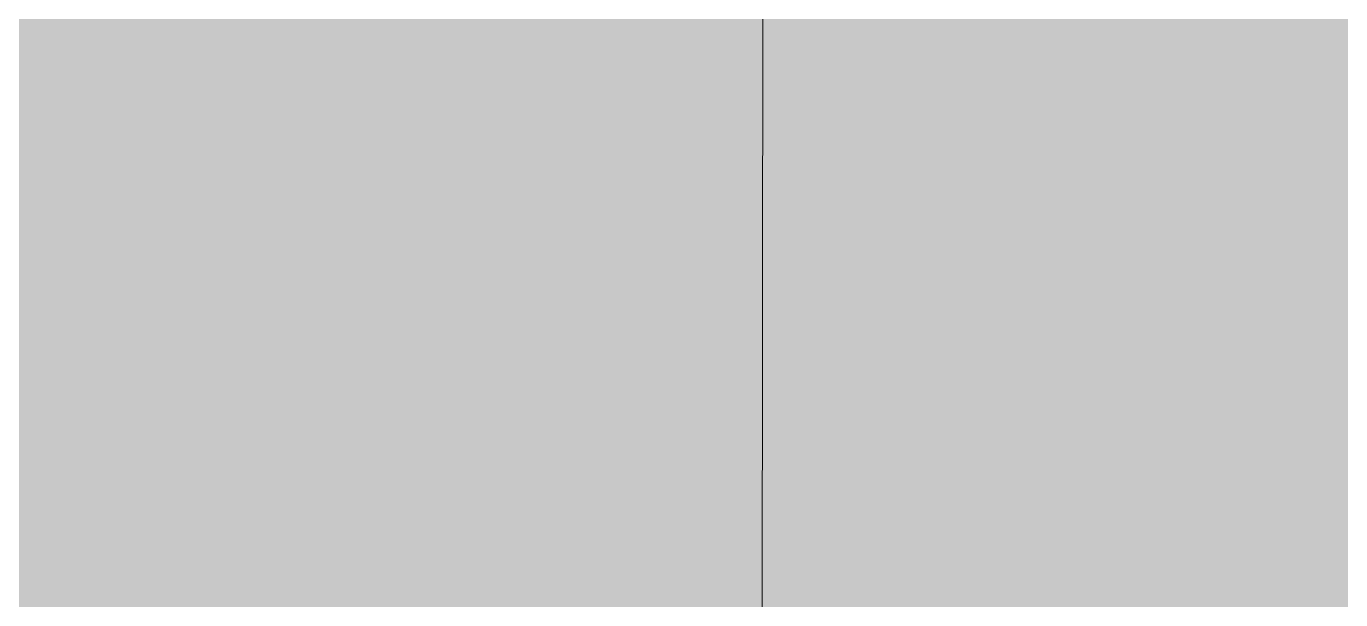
# Model space of a CAD drawing. Header units: metres. Extents: x -1161 to -1080, y 3 to 563.
# Drawn here: x -1111.21324 to -1111.18335, y 509.79952 to 509.81257 of the extents above; entities that cross this region are included whole.
import ezdxf

# ---------------------------------------------------------------- set-up
doc = ezdxf.new("R2010")
doc.units = ezdxf.units.M
doc.layers.add('A-DETL-GENF', color=7, linetype='Continuous', lineweight=9)
doc.layers.add('A-FLOR', color=7, linetype='Continuous', lineweight=50)

msp = doc.modelspace()

# ---------------------------------------------------------------- hatches: boundary and pattern name
at = {"layer": 'A-DETL-GENF', "true_color": 0xc0c0c0, "transparency": 33554608}
h = msp.add_hatch(color=9, dxfattribs=at)
h.paths.add_polyline_path([(-1101.404241, 509.26588), (-1101.404241, 509.265834), (-1101.412092, 509.26588)])
h.paths.add_polyline_path([(-1101.407301, 507.69091), (-1101.404241, 509.41588), (-1101.42382, 509.414597), (-1101.443064, 509.410769), (-1101.461644, 509.404462), (-1101.479241, 509.395784), (-1101.495555, 509.384883), (-1101.510307, 509.371946), (-1101.523244, 509.357194), (-1101.534145, 509.34088), (-1101.542823, 509.323283), (-1101.54913, 509.304703), (-1101.552958, 509.285459), (-1101.554241, 509.266155), (-1111.04729, 509.286702), (-1111.047716, 509.297454), (-1111.176894, 509.298471), (-1111.17645, 509.870754), (-1111.193047, 509.870796), (-1111.196464, 509.849591), (-1111.196895, 509.447454), (-1111.216474, 509.446171), (-1111.235718, 509.442343), (-1111.254297, 509.436036), (-1111.271895, 509.427358), (-1111.288209, 509.416457), (-1111.302961, 509.40352), (-1111.315898, 509.388769), (-1111.326799, 509.372454), (-1111.335477, 509.354857), (-1111.341784, 509.336277), (-1111.345611, 509.317033), (-1111.346843, 509.297454), (-1111.326507, 509.297454), (-1111.326903, 509.291716), (-1111.383354, 509.289225), (-1111.386821, 507.712858), (-1101.637491, 507.691416)])
h = msp.add_hatch(color=9, dxfattribs=at)
h.paths.add_polyline_path([(-1101.404241, 509.26588), (-1101.403238, 509.845879), (-1111.176447, 509.870754), (-1111.176886, 509.297454), (-1111.046895, 509.297454), (-1111.046895, 509.286702), (-1110.977305, 509.286276), (-1101.554238, 509.266155), (-1101.552958, 509.285459), (-1101.54913, 509.304703), (-1101.542823, 509.323283), (-1101.534145, 509.34088), (-1101.523244, 509.357194), (-1101.510307, 509.371946), (-1101.495555, 509.384883), (-1101.479241, 509.395784), (-1101.461644, 509.404462), (-1101.443064, 509.410769), (-1101.42382, 509.414597), (-1101.404241, 509.415829), (-1101.404241, 509.269807)])
h.paths.add_polyline_path([(-1101.404241, 509.265834), (-1101.404241, 509.26588), (-1101.408168, 509.265843)])
h.paths.add_polyline_path([(-1111.383354, 509.289225), (-1111.326799, 509.291982), (-1111.326852, 509.297454), (-1111.346895, 509.297454), (-1111.345611, 509.317033), (-1111.341784, 509.336277), (-1111.335477, 509.354857), (-1111.326799, 509.372454), (-1111.315898, 509.388769), (-1111.302961, 509.40352), (-1111.288209, 509.416457), (-1111.271895, 509.427358), (-1111.254297, 509.436036), (-1111.235718, 509.442343), (-1111.216474, 509.446171), (-1111.196895, 509.447403), (-1111.196461, 509.852259), (-1111.352344, 509.845344), (-1111.382512, 509.672189), (-1111.383285, 509.320693)])
h.paths.add_polyline_path([(-1108.886232, 509.493087), (-1108.886232, 509.493091), (-1108.869983, 509.493089)])

# ---------------------------------------------------------------- linework, layer by layer
at = {"layer": 'A-FLOR', "lineweight": 18}
msp.add_line((-1111.196478, 509.831422), (-1111.196742, 509.493083), dxfattribs=at)

doc.saveas('drawing.dxf')
